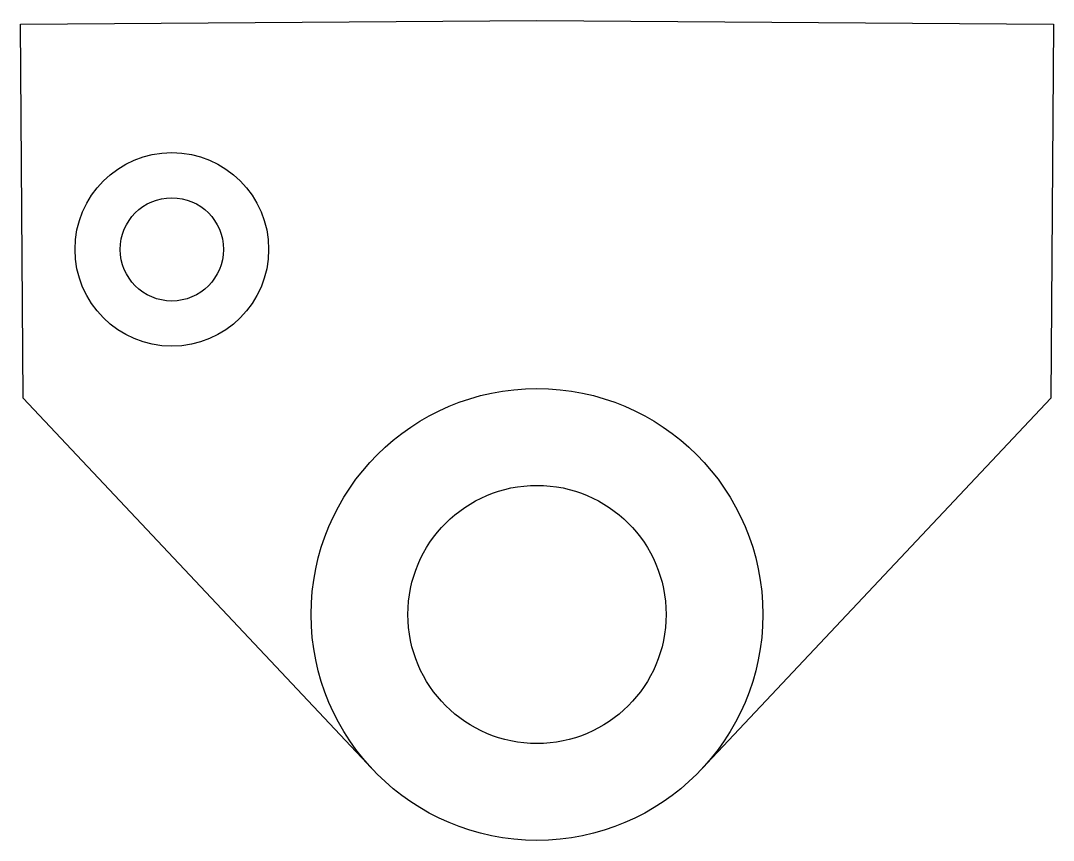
# Model space of a CAD drawing. Header units: millimetres. Extents: x 2893.1 to 2973.1, y 1354.8 to 1418.3.
import ezdxf

# ---------------------------------------------------------------- set-up
doc = ezdxf.new("R2010")
doc.units = ezdxf.units.MM

msp = doc.modelspace()

# ---------------------------------------------------------------- linework, layer by layer
msp.add_lwpolyline([(2920.815, 1359.838), (2893.323, 1389.022), (2893.134, 1418.008), (2933.133, 1418.268), (2973.133, 1418.008), (2972.944, 1389.022), (2945.452, 1359.838)])
for centre, radius in [((2904.845, 1400.548, 25), 7.5), ((2904.845, 1400.548, 25), 4), ((2933.133, 1372.268), 17.5), ((2933.133, 1372.268, 25), 10)]:
    msp.add_circle(centre, radius)

doc.saveas('drawing.dxf')
